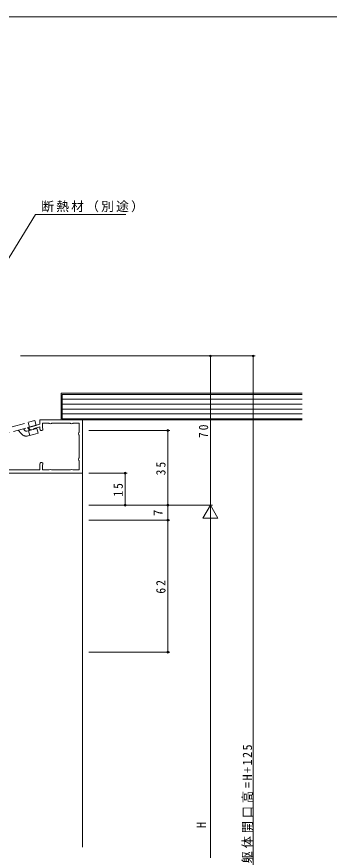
# Model space of a CAD drawing. Units: millimetres, scale not verified. Extents: x -594 to 539, y -420 to 386.
# Drawn here: x -312.6 to -166, y -9.2 to 382 of the extents above; entities that cross this region are included whole.
import ezdxf
from ezdxf.enums import TextEntityAlignment as Align

# ---------------------------------------------------------------- set-up
doc = ezdxf.new("R2010")
doc.units = ezdxf.units.MM
doc.header["$LTSCALE"] = 2
doc.linetypes.add('DASHED3', pattern=[4, 3, -1])
for name, color, linetype, lineweight in [('0-1_YKK_ZWAK', 7, 'Continuous', 9), ('0-3_YKK_11', 7, 'Continuous', 9), ('0-4_YKK_12', 2, 'Continuous', 9), ('0-5_YKK_13', 4, 'Continuous', 9), ('0-6_YKK_D', 6, 'Continuous', 9), ('0-7_YSS_K', 3, 'Continuous', 9)]:
    doc.layers.add(name, color=color, linetype=linetype, lineweight=lineweight)
doc.styles.add('ＭＳ ゴシック', font='')
doc.styles.get('ＭＳ ゴシック').set_extended_font_data('MS Gothic')

msp = doc.modelspace()

# ---------------------------------------------------------------- linework, layer by layer
at = {"layer": '0-1_YKK_ZWAK'}
msp.add_line((510, 382), (-590, 382), dxfattribs=at)
at = {"layer": '0-3_YKK_11'}
for p, q in [((-301.793, 192.757), (-301.793, 190.757)), ((-281.793, 192.757), (-301.793, 192.757)), ((-281.793, 167.757), (-281.793, 192.757)), ((-301.793, 190.757), (-306.913, 189.385)), ((-306.913, 189.385), (-306.654, 188.419)), ((-306.654, 188.419), (-305.495, 188.108)), ((-305.495, 188.108), (-304.76, 188.305)), ((-304.76, 188.305), (-304.619, 188.55)), ((-304.619, 188.55), (-304.477, 188.795)), ((-304.477, 188.795), (-301.793, 189.514)), ((-301.793, 189.514), (-301.793, 188.507)), ((-300.593, 191.157), (-297.486, 191.157)), ((-300.593, 189.241), (-300.593, 191.157)), ((-300.508, 189.031), (-300.593, 189.241)), ((-297.486, 191.157), (-297.326, 191.11)), ((-296.26, 191.11), (-296.1, 191.157)), ((-296.1, 191.157), (-287.486, 191.157)), ((-287.486, 191.157), (-287.326, 191.11)), ((-286.26, 191.11), (-286.1, 191.157)), ((-286.1, 191.157), (-283.393, 191.157)), ((-283.393, 191.157), (-283.393, 186.949)), ((-283.393, 186.949), (-283.439, 186.789)), ((-283.439, 185.724), (-283.393, 185.564)), ((-283.393, 185.564), (-283.393, 174.949)), ((-283.393, 174.949), (-283.439, 174.789)), ((-283.439, 173.724), (-283.393, 173.564)), ((-283.393, 173.564), (-283.393, 169.357)), ((-301.793, 169.357), (-341.68, 169.357)), ((-301.793, 172.007), (-301.793, 169.357)), ((-300.593, 171.272), (-300.508, 171.482)), ((-300.593, 169.357), (-300.593, 171.272)), ((-297.486, 169.357), (-300.593, 169.357)), ((-297.326, 169.403), (-297.486, 169.357)), ((-296.1, 169.357), (-296.26, 169.403)), ((-287.486, 169.357), (-296.1, 169.357)), ((-287.326, 169.403), (-287.486, 169.357)), ((-286.1, 169.357), (-286.26, 169.403)), ((-283.393, 169.357), (-286.1, 169.357)), ((-421.793, 167.757), (-281.793, 167.757))]:
    msp.add_line(p, q, dxfattribs=at)
for centre, radius, start, end in [((-301.043, 188.507), 0.75, 180.00002, 44.41531), ((-296.793, 191.957), 1, 237.79576, 302.20422), ((-286.793, 191.957), 1, 237.79576, 302.20422), ((-282.593, 186.257), 1, 147.79576, 212.20422), ((-301.043, 172.007), 0.75, 315.58467, 179.99997), ((-282.593, 174.257), 1, 147.79576, 212.20422), ((-296.793, 168.557), 1, 57.79576, 122.20422), ((-286.793, 168.557), 1, 57.79576, 122.20422)]:
    msp.add_arc(centre, radius, start, end, dxfattribs=at)
at = {"layer": '0-4_YKK_12'}
msp.add_line((-281.793, 169.757), (-281.793, -7.743), dxfattribs=at)
at = {"layer": '0-5_YKK_13', "linetype": 'DASHED3'}
for p, q in [((-361.117, 177.142), (-304.127, 192.412)), ((-303.532, 190.191), (-304.127, 192.412)), ((-360.522, 174.92), (-303.532, 190.191)), ((-310.598, 186.336), (-311.942, 187.937)), ((-309.49, 188.594), (-308.836, 187.814)), ((-307.811, 187.491), (-303.144, 188.742)), ((-307.508, 189.125), (-306.434, 187.86)), ((-306.599, 189.369), (-307.194, 191.59)), ((-302.548, 186.52), (-303.144, 188.742)), ((-307.216, 185.27), (-304.764, 185.926)), ((-306.467, 185.47), (-307.062, 187.692)), ((-304.764, 185.926), (-302.548, 186.52))]:
    msp.add_line(p, q, dxfattribs=at)
for radius in [1, 3.3]:
    msp.add_arc((-308.07, 188.457), radius, 220, 285, dxfattribs=at)
at = {"layer": '0-6_YKK_D'}
for p, q in [((-327.161, 251.048), (-303.809, 289.199)), ((-303.809, 289.199), (-261.429, 289.199)), ((-310.768, 222.757), (-200.794, 222.757)), ((-278.793, 222.757), (-220.793, 222.757)), ((-221.793, 152.757), (-221.793, 222.757)), ((-201.792, -202.243), (-201.794, 222.757)), ((-278.793, 187.757), (-240.793, 187.757)), ((-241.793, 187.757), (-241.793, 152.757)), ((-278.793, 167.757), (-260.793, 167.757)), ((-261.793, 152.757), (-261.793, 167.757)), ((-278.793, 152.757), (-260.793, 152.757)), ((-278.793, 152.757), (-220.793, 152.757)), ((-278.793, 152.757), (-240.793, 152.757)), ((-278.793, 152.757), (-240.793, 152.757)), ((-278.793, 152.757), (-220.793, 152.757)), ((-241.793, 145.757), (-241.793, 152.757)), ((-221.793, 152.757), (-225.293, 146.694)), ((-221.793, 152.757), (-221.793, 140.632)), ((-221.793, 152.757), (-218.293, 146.694)), ((-278.793, 145.757), (-240.793, 145.757)), ((-278.793, 145.757), (-240.793, 145.757)), ((-241.793, 145.757), (-241.793, 83.757)), ((-225.293, 146.694), (-218.293, 146.694)), ((-221.793, -140.243), (-221.793, 145.757)), ((-278.793, 83.757), (-240.793, 83.757))]:
    msp.add_line(p, q, dxfattribs=at)
for centre in [(-221.793, 222.757), (-201.794, 222.757), (-241.793, 187.757), (-261.793, 167.757), (-261.793, 152.757), (-241.793, 152.757), (-241.793, 145.757), (-241.793, 145.757), (-241.793, 83.757)]:
    msp.add_circle(centre, 0.425, dxfattribs=at)
at = {"layer": '0-7_YSS_K'}
for p, q in [((-291.793, 205.257), (-178.784, 205.257)), ((-291.793, 192.757), (-291.793, 205.257)), ((-291.293, 204.757), (-178.784, 204.757)), ((-291.293, 193.257), (-291.293, 204.757)), ((-291.293, 202.457), (-178.784, 202.457)), ((-291.293, 200.157), (-178.784, 200.157)), ((-291.293, 197.857), (-178.784, 197.857)), ((-178.784, 192.757), (-291.793, 192.757)), ((-291.293, 195.557), (-178.784, 195.557)), ((-178.784, 193.257), (-291.293, 193.257))]:
    msp.add_line(p, q, dxfattribs=at)

# ---------------------------------------------------------------- texts
at = {"layer": '0-6_YKK_D', "color": 7, "style": 'ＭＳ ゴシック'}
for s, p in [('7', (-242.793, 147.657)), ('H', (-222.593, 1.157))]:
    msp.add_text(s, height=4.399, rotation=90, dxfattribs=at).set_placement(p, align=Align.BOTTOM_LEFT)
at = {"layer": '0-6_YKK_D', "color": 7, "insert": (-301.109, 290.199), "char_height": 4.399, "attachment_point": 7, "style": 'ＭＳ ゴシック'}
msp.add_mtext('\\T1.17;断熱材（別途）', dxfattribs=at)
at = {"layer": '0-6_YKK_D', "color": 7, "char_height": 4.399, "attachment_point": 7, "rotation": 90, "style": 'ＭＳ ゴシック'}
for s, insert in [('\\T1.36;\\W0.9;70', (-222.793, 184.237)), ('\\T1.36;\\W0.9;35', (-242.793, 166.737)), ('\\T1.36;\\W0.9;15', (-262.793, 156.737)), ('\\T1.36;\\W0.9;62', (-242.793, 111.237)), ('\\T1.24;\\W0.95;躯体開口高=H+125', (-201.793, -15.343))]:
    msp.add_mtext(s, dxfattribs=dict(at, insert=insert))

doc.saveas('drawing.dxf')
